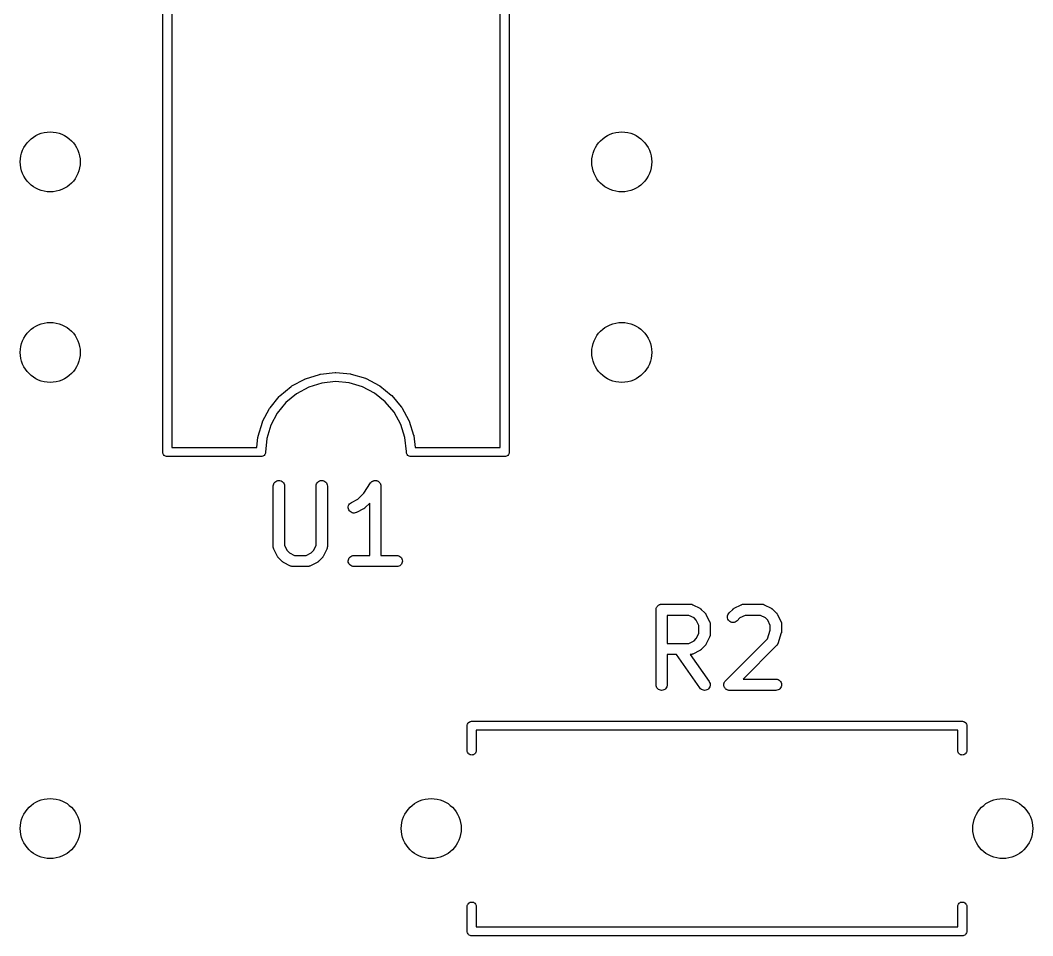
# Model space of a CAD drawing. Extents: x 93.9 to 128.9, y -118.8 to -92.
# Drawn here: x 112.63 to 126.13, y -117 to -104.79 of the extents above; entities that cross this region are included whole.
import ezdxf

# ---------------------------------------------------------------- set-up
doc = ezdxf.new("R2010")
doc.units = 0
doc.layers.add('BLACK', color=7, linetype='CONTINUOUS')

msp = doc.modelspace()

# ---------------------------------------------------------------- linework, layer by layer
at = {"layer": 'BLACK', "linetype": 'CONTINUOUS'}
for p, q in [((114.53, -110.547), (114.53, -100.273)), ((119.15, -100.273), (119.15, -110.547)), ((114.65, -100.33), (114.65, -110.49)), ((119.03, -110.49), (119.03, -100.33)), ((116.252, -109.668), (116.424, -109.575)), ((116.424, -109.575), (116.425, -109.575)), ((116.425, -109.575), (116.43, -109.573)), ((116.43, -109.573), (116.435, -109.571)), ((116.435, -109.571), (116.621, -109.513)), ((116.621, -109.513), (116.622, -109.513)), ((116.622, -109.513), (116.627, -109.512)), ((116.627, -109.512), (116.633, -109.511)), ((116.633, -109.511), (116.827, -109.49)), ((116.833, -109.61), (116.651, -109.629)), ((116.827, -109.49), (116.828, -109.49)), ((116.828, -109.49), (116.833, -109.49)), ((116.833, -109.49), (116.838, -109.49)), ((117.016, -109.627), (116.833, -109.61)), ((116.838, -109.49), (117.033, -109.508)), ((117.033, -109.508), (117.034, -109.508)), ((117.034, -109.508), (117.039, -109.509)), ((117.039, -109.509), (117.044, -109.51)), ((117.044, -109.51), (117.232, -109.565)), ((117.232, -109.565), (117.232, -109.565)), ((117.232, -109.565), (117.237, -109.568)), ((117.237, -109.568), (117.242, -109.57)), ((117.242, -109.57), (117.415, -109.66)), ((116.092, -109.799), (116.243, -109.675)), ((116.243, -109.674), (116.248, -109.671)), ((116.243, -109.675), (116.243, -109.674)), ((116.248, -109.671), (116.252, -109.668)), ((116.476, -109.684), (116.315, -109.771)), ((116.651, -109.629), (116.476, -109.684)), ((117.192, -109.679), (117.016, -109.627)), ((117.355, -109.764), (117.192, -109.679)), ((117.415, -109.66), (117.416, -109.66)), ((117.416, -109.66), (117.421, -109.664)), ((117.421, -109.664), (117.425, -109.666)), ((117.425, -109.666), (117.577, -109.789)), ((115.961, -109.959), (116.084, -109.807)), ((116.173, -109.888), (116.057, -110.03)), ((116.084, -109.807), (116.088, -109.803)), ((116.084, -109.807), (116.084, -109.807)), ((116.088, -109.803), (116.092, -109.799)), ((116.315, -109.771), (116.173, -109.888)), ((117.497, -109.879), (117.355, -109.764)), ((117.615, -110.019), (117.497, -109.879)), ((117.577, -109.789), (117.578, -109.789)), ((117.578, -109.789), (117.582, -109.793)), ((117.582, -109.793), (117.586, -109.797)), ((117.586, -109.797), (117.711, -109.946)), ((115.862, -110.141), (115.954, -109.968)), ((115.954, -109.968), (115.955, -109.968)), ((115.955, -109.968), (115.958, -109.963)), ((115.958, -109.963), (115.961, -109.959)), ((117.704, -110.18), (117.615, -110.019)), ((117.711, -109.946), (117.712, -109.947)), ((117.712, -109.947), (117.715, -109.952)), ((117.715, -109.952), (117.718, -109.956)), ((117.718, -109.956), (117.812, -110.127)), ((115.802, -110.338), (115.858, -110.152)), ((115.858, -110.151), (115.86, -110.146)), ((115.858, -110.152), (115.858, -110.151)), ((115.86, -110.146), (115.862, -110.141)), ((116.057, -110.03), (115.971, -110.192)), ((117.812, -110.127), (117.812, -110.128)), ((117.812, -110.128), (117.814, -110.133)), ((117.814, -110.133), (117.816, -110.138)), ((117.816, -110.138), (117.875, -110.324)), ((115.971, -110.192), (115.918, -110.367)), ((117.759, -110.355), (117.704, -110.18)), ((115.786, -110.49), (115.799, -110.35)), ((115.799, -110.349), (115.801, -110.344)), ((115.799, -110.35), (115.799, -110.349)), ((115.801, -110.344), (115.802, -110.338)), ((115.918, -110.367), (115.9, -110.55)), ((117.78, -110.54), (117.759, -110.355)), ((117.875, -110.324), (117.876, -110.325)), ((117.876, -110.325), (117.877, -110.33)), ((117.877, -110.33), (117.878, -110.335)), ((117.878, -110.335), (117.895, -110.49)), ((114.53, -110.55), (114.53, -110.547)), ((114.531, -110.562), (114.53, -110.55)), ((114.534, -110.573), (114.531, -110.562)), ((114.65, -110.49), (115.786, -110.49)), ((115.899, -110.562), (115.896, -110.573)), ((115.9, -110.55), (115.899, -110.562)), ((115.9, -110.55), (115.9, -110.55)), ((117.78, -110.547), (117.78, -110.54)), ((117.78, -110.55), (117.78, -110.547)), ((117.781, -110.562), (117.78, -110.55)), ((117.784, -110.573), (117.781, -110.562)), ((117.895, -110.49), (119.03, -110.49)), ((119.149, -110.562), (119.146, -110.573)), ((119.15, -110.556), (119.149, -110.562)), ((119.15, -110.547), (119.15, -110.55)), ((119.15, -110.55), (119.15, -110.553)), ((119.15, -110.553), (119.15, -110.553)), ((119.15, -110.553), (119.15, -110.556)), ((114.54, -110.583), (114.534, -110.573)), ((114.547, -110.593), (114.54, -110.583)), ((114.557, -110.6), (114.547, -110.593)), ((114.567, -110.606), (114.557, -110.6)), ((114.578, -110.609), (114.567, -110.606)), ((114.587, -110.61), (114.578, -110.609)), ((114.59, -110.61), (114.587, -110.61)), ((114.587, -110.61), (114.587, -110.61)), ((114.593, -110.61), (114.59, -110.61)), ((115.843, -110.61), (114.593, -110.61)), ((115.852, -110.609), (115.843, -110.61)), ((115.863, -110.606), (115.852, -110.609)), ((115.873, -110.6), (115.863, -110.606)), ((115.883, -110.593), (115.873, -110.6)), ((115.89, -110.583), (115.883, -110.593)), ((115.896, -110.573), (115.89, -110.583)), ((117.79, -110.583), (117.784, -110.573)), ((117.797, -110.593), (117.79, -110.583)), ((117.807, -110.6), (117.797, -110.593)), ((117.817, -110.606), (117.807, -110.6)), ((117.828, -110.609), (117.817, -110.606)), ((117.837, -110.61), (117.828, -110.609)), ((119.087, -110.61), (117.837, -110.61)), ((119.09, -110.61), (119.087, -110.61)), ((119.093, -110.61), (119.09, -110.61)), ((119.102, -110.609), (119.093, -110.61)), ((119.093, -110.61), (119.093, -110.61)), ((119.113, -110.606), (119.102, -110.609)), ((119.123, -110.6), (119.113, -110.606)), ((119.133, -110.593), (119.123, -110.6)), ((119.14, -110.583), (119.133, -110.593)), ((119.146, -110.573), (119.14, -110.583)), ((116.009, -110.973), (116.016, -110.96)), ((116.016, -110.96), (116.026, -110.949)), ((116.026, -110.949), (116.037, -110.94)), ((116.037, -110.94), (116.05, -110.933)), ((116.05, -110.933), (116.064, -110.929)), ((116.064, -110.929), (116.079, -110.927)), ((116.079, -110.927), (116.093, -110.929)), ((116.093, -110.929), (116.107, -110.933)), ((116.107, -110.933), (116.12, -110.94)), ((116.12, -110.94), (116.131, -110.95)), ((116.131, -110.95), (116.141, -110.961)), ((116.141, -110.961), (116.147, -110.974)), ((116.581, -110.973), (116.588, -110.96)), ((116.588, -110.96), (116.597, -110.949)), ((116.597, -110.949), (116.608, -110.94)), ((116.608, -110.94), (116.621, -110.933)), ((116.621, -110.933), (116.635, -110.929)), ((116.635, -110.929), (116.65, -110.927)), ((116.65, -110.927), (116.665, -110.929)), ((116.665, -110.929), (116.679, -110.933)), ((116.679, -110.933), (116.691, -110.94)), ((116.691, -110.94), (116.703, -110.95)), ((116.703, -110.95), (116.712, -110.961)), ((116.712, -110.961), (116.719, -110.974)), ((117.21, -111.097), (117.301, -110.961)), ((117.301, -110.961), (117.302, -110.96)), ((117.302, -110.96), (117.307, -110.954)), ((117.302, -110.96), (117.302, -110.96)), ((117.302, -110.96), (117.302, -110.96)), ((117.302, -110.96), (117.302, -110.96)), ((117.307, -110.954), (117.311, -110.949)), ((117.311, -110.949), (117.317, -110.944)), ((117.311, -110.949), (117.311, -110.949)), ((117.311, -110.949), (117.311, -110.949)), ((117.317, -110.944), (117.323, -110.94)), ((117.323, -110.94), (117.33, -110.936)), ((117.323, -110.94), (117.323, -110.94)), ((117.323, -110.94), (117.323, -110.94)), ((117.33, -110.936), (117.336, -110.933)), ((117.336, -110.933), (117.343, -110.931)), ((117.336, -110.933), (117.336, -110.933)), ((117.336, -110.933), (117.336, -110.933)), ((117.343, -110.931), (117.35, -110.929)), ((117.35, -110.929), (117.357, -110.928)), ((117.35, -110.929), (117.35, -110.929)), ((117.35, -110.929), (117.35, -110.929)), ((117.357, -110.928), (117.364, -110.927)), ((117.364, -110.927), (117.364, -110.927)), ((117.364, -110.927), (117.372, -110.928)), ((117.364, -110.927), (117.364, -110.927)), ((117.372, -110.928), (117.379, -110.929)), ((117.379, -110.929), (117.379, -110.929)), ((117.379, -110.929), (117.379, -110.929)), ((117.379, -110.929), (117.386, -110.931)), ((117.386, -110.931), (117.393, -110.933)), ((117.393, -110.933), (117.393, -110.933)), ((117.393, -110.933), (117.393, -110.933)), ((117.393, -110.933), (117.4, -110.937)), ((117.4, -110.937), (117.406, -110.94)), ((117.406, -110.94), (117.406, -110.94)), ((117.406, -110.94), (117.406, -110.94)), ((117.406, -110.94), (117.411, -110.945)), ((117.411, -110.945), (117.417, -110.95)), ((117.417, -110.95), (117.417, -110.95)), ((117.417, -110.95), (117.417, -110.95)), ((117.417, -110.95), (117.422, -110.956)), ((117.422, -110.956), (117.426, -110.961)), ((117.426, -110.961), (117.426, -110.961)), ((117.426, -110.961), (117.426, -110.961)), ((117.426, -110.961), (117.43, -110.968)), ((117.43, -110.968), (117.433, -110.974)), ((116.003, -111.001), (116.005, -110.987)), ((116.003, -111.002), (116.003, -111.001)), ((116.003, -111.812), (116.003, -111.002)), ((116.005, -110.987), (116.009, -110.973)), ((116.147, -110.974), (116.152, -110.988)), ((116.152, -110.988), (116.153, -111.002)), ((116.153, -111.002), (116.153, -111.794)), ((116.575, -111.001), (116.576, -110.987)), ((116.575, -111.002), (116.575, -111.001)), ((116.575, -111.794), (116.575, -111.002)), ((116.576, -110.987), (116.581, -110.973)), ((116.719, -110.974), (116.723, -110.988)), ((116.723, -110.988), (116.725, -111.002)), ((116.725, -111.002), (116.725, -111.812)), ((117.129, -111.179), (117.21, -111.097)), ((117.433, -110.974), (117.433, -110.974)), ((117.433, -110.974), (117.433, -110.974)), ((117.433, -110.974), (117.435, -110.981)), ((117.435, -110.981), (117.437, -110.988)), ((117.437, -110.988), (117.437, -110.988)), ((117.437, -110.988), (117.437, -110.988)), ((117.437, -110.988), (117.438, -110.995)), ((117.438, -110.995), (117.439, -111.002)), ((117.439, -111.002), (117.439, -111.927)), ((117.013, -111.251), (117.022, -111.239)), ((117.022, -111.239), (117.032, -111.229)), ((117.032, -111.229), (117.045, -111.221)), ((117.045, -111.221), (117.129, -111.179)), ((117.289, -111.231), (117.226, -111.294)), ((117.289, -111.927), (117.289, -111.231)), ((117.003, -111.293), (117.004, -111.278)), ((117.006, -111.307), (117.003, -111.293)), ((117.004, -111.278), (117.007, -111.264)), ((117.011, -111.321), (117.006, -111.307)), ((117.007, -111.264), (117.013, -111.251)), ((117.018, -111.334), (117.011, -111.321)), ((117.028, -111.344), (117.018, -111.334)), ((117.04, -111.353), (117.028, -111.344)), ((117.054, -111.359), (117.04, -111.353)), ((117.068, -111.362), (117.054, -111.359)), ((117.082, -111.363), (117.068, -111.362)), ((117.097, -111.361), (117.082, -111.363)), ((117.111, -111.356), (117.097, -111.361)), ((117.112, -111.355), (117.111, -111.356)), ((117.207, -111.308), (117.112, -111.355)), ((117.21, -111.305), (117.207, -111.308)), ((117.214, -111.303), (117.21, -111.305)), ((117.217, -111.301), (117.214, -111.303)), ((117.219, -111.3), (117.217, -111.301)), ((117.222, -111.297), (117.219, -111.3)), ((117.226, -111.294), (117.222, -111.297)), ((117.226, -111.294), (117.226, -111.294)), ((116.003, -111.814), (116.003, -111.812)), ((116.003, -111.816), (116.003, -111.814)), ((116.004, -111.821), (116.003, -111.816)), ((116.005, -111.826), (116.004, -111.821)), ((116.005, -111.829), (116.005, -111.826)), ((116.006, -111.831), (116.005, -111.829)), ((116.007, -111.836), (116.006, -111.831)), ((116.009, -111.84), (116.007, -111.836)), ((116.01, -111.842), (116.009, -111.84)), ((116.011, -111.845), (116.01, -111.842)), ((116.059, -111.941), (116.011, -111.845)), ((116.011, -111.845), (116.011, -111.845)), ((116.153, -111.794), (116.187, -111.863)), ((116.187, -111.863), (116.218, -111.893)), ((116.218, -111.893), (116.286, -111.927)), ((116.441, -111.927), (116.51, -111.893)), ((116.51, -111.893), (116.54, -111.863)), ((116.54, -111.863), (116.575, -111.794)), ((116.717, -111.845), (116.669, -111.941)), ((116.718, -111.841), (116.717, -111.843)), ((116.717, -111.843), (116.717, -111.845)), ((116.72, -111.837), (116.718, -111.841)), ((116.722, -111.832), (116.72, -111.837)), ((116.723, -111.827), (116.722, -111.83)), ((116.722, -111.83), (116.722, -111.832)), ((116.724, -111.817), (116.723, -111.822)), ((116.723, -111.822), (116.723, -111.827)), ((116.725, -111.813), (116.724, -111.815)), ((116.724, -111.815), (116.724, -111.817)), ((116.725, -111.812), (116.725, -111.813)), ((116.061, -111.944), (116.059, -111.941)), ((116.063, -111.948), (116.061, -111.944)), ((116.065, -111.95), (116.063, -111.948)), ((116.066, -111.953), (116.065, -111.95)), ((116.069, -111.956), (116.066, -111.953)), ((116.072, -111.959), (116.069, -111.956)), ((116.073, -111.96), (116.072, -111.959)), ((116.12, -112.008), (116.073, -111.96)), ((116.124, -112.01), (116.12, -112.008)), ((116.127, -112.013), (116.124, -112.01)), ((116.129, -112.015), (116.127, -112.013)), ((116.132, -112.017), (116.129, -112.015)), ((116.135, -112.019), (116.132, -112.017)), ((116.139, -112.021), (116.135, -112.019)), ((116.14, -112.022), (116.139, -112.021)), ((116.235, -112.069), (116.14, -112.022)), ((116.286, -111.927), (116.441, -111.927)), ((116.588, -112.022), (116.493, -112.069)), ((116.591, -112.02), (116.588, -112.022)), ((116.595, -112.018), (116.591, -112.02)), ((116.598, -112.016), (116.595, -112.018)), ((116.6, -112.014), (116.598, -112.016)), ((116.603, -112.011), (116.6, -112.014)), ((116.607, -112.009), (116.603, -112.011)), ((116.655, -111.96), (116.607, -112.008)), ((116.607, -112.008), (116.607, -112.009)), ((116.658, -111.957), (116.655, -111.96)), ((116.661, -111.954), (116.658, -111.957)), ((116.662, -111.951), (116.661, -111.954)), ((116.664, -111.949), (116.662, -111.951)), ((116.666, -111.945), (116.664, -111.949)), ((116.669, -111.942), (116.666, -111.945)), ((116.669, -111.941), (116.669, -111.942)), ((117.003, -112.002), (117.005, -111.987)), ((117.004, -112.016), (117.003, -112.002)), ((117.009, -112.03), (117.004, -112.016)), ((117.005, -111.987), (117.009, -111.973)), ((117.009, -111.973), (117.016, -111.96)), ((117.015, -112.043), (117.009, -112.03)), ((117.025, -112.055), (117.015, -112.043)), ((117.016, -111.96), (117.025, -111.949)), ((117.025, -111.949), (117.037, -111.94)), ((117.037, -111.94), (117.05, -111.933)), ((117.05, -111.933), (117.064, -111.929)), ((117.064, -111.929), (117.078, -111.927)), ((117.078, -111.927), (117.289, -111.927)), ((117.439, -111.927), (117.65, -111.927)), ((117.65, -111.927), (117.651, -111.927)), ((117.651, -111.927), (117.665, -111.929)), ((117.665, -111.929), (117.679, -111.933)), ((117.679, -111.933), (117.692, -111.94)), ((117.692, -111.94), (117.703, -111.95)), ((117.712, -112.044), (117.702, -112.056)), ((117.703, -111.95), (117.712, -111.961)), ((117.712, -111.961), (117.719, -111.974)), ((117.719, -112.031), (117.712, -112.044)), ((117.719, -111.974), (117.723, -111.988)), ((117.723, -112.017), (117.719, -112.031)), ((117.723, -111.988), (117.725, -112.003)), ((117.725, -112.003), (117.723, -112.017)), ((116.237, -112.07), (116.235, -112.069)), ((116.239, -112.071), (116.237, -112.07)), ((116.244, -112.073), (116.239, -112.071)), ((116.249, -112.075), (116.244, -112.073)), ((116.251, -112.075), (116.249, -112.075)), ((116.253, -112.076), (116.251, -112.075)), ((116.258, -112.076), (116.253, -112.076)), ((116.263, -112.077), (116.258, -112.076)), ((116.265, -112.077), (116.263, -112.077)), ((116.268, -112.077), (116.265, -112.077)), ((116.269, -112.077), (116.268, -112.077)), ((116.459, -112.077), (116.269, -112.077)), ((116.461, -112.077), (116.459, -112.077)), ((116.463, -112.077), (116.461, -112.077)), ((116.469, -112.076), (116.463, -112.077)), ((116.474, -112.076), (116.469, -112.076)), ((116.476, -112.075), (116.474, -112.076)), ((116.478, -112.075), (116.476, -112.075)), ((116.483, -112.073), (116.478, -112.075)), ((116.488, -112.072), (116.483, -112.073)), ((116.49, -112.071), (116.488, -112.072)), ((116.492, -112.07), (116.49, -112.071)), ((116.493, -112.069), (116.492, -112.07)), ((117.036, -112.064), (117.025, -112.055)), ((117.049, -112.071), (117.036, -112.064)), ((117.063, -112.076), (117.049, -112.071)), ((117.077, -112.077), (117.063, -112.076)), ((117.078, -112.077), (117.077, -112.077)), ((117.65, -112.077), (117.078, -112.077)), ((117.664, -112.076), (117.65, -112.077)), ((117.678, -112.072), (117.664, -112.076)), ((117.691, -112.065), (117.678, -112.072)), ((117.702, -112.056), (117.691, -112.065)), ((121.135, -112.594), (121.14, -112.59)), ((121.14, -112.59), (121.141, -112.59)), ((121.141, -112.59), (121.147, -112.586)), ((121.141, -112.59), (121.141, -112.59)), ((121.147, -112.586), (121.153, -112.583)), ((121.153, -112.583), (121.154, -112.583)), ((121.154, -112.583), (121.161, -112.581)), ((121.154, -112.583), (121.154, -112.583)), ((121.161, -112.581), (121.167, -112.579)), ((121.167, -112.579), (121.168, -112.579)), ((121.168, -112.579), (121.175, -112.578)), ((121.168, -112.579), (121.168, -112.579)), ((121.175, -112.578), (121.182, -112.577)), ((121.182, -112.577), (121.563, -112.577)), ((121.563, -112.577), (121.564, -112.577)), ((121.564, -112.577), (121.566, -112.578)), ((121.566, -112.578), (121.568, -112.578)), ((121.568, -112.578), (121.573, -112.578)), ((121.573, -112.578), (121.578, -112.579)), ((121.578, -112.579), (121.581, -112.58)), ((121.581, -112.58), (121.583, -112.58)), ((121.583, -112.58), (121.588, -112.582)), ((121.588, -112.582), (121.592, -112.583)), ((121.592, -112.583), (121.594, -112.585)), ((121.594, -112.585), (121.596, -112.585)), ((121.596, -112.585), (121.692, -112.633)), ((122.148, -112.633), (122.244, -112.585)), ((122.244, -112.585), (122.245, -112.585)), ((122.245, -112.585), (122.247, -112.584)), ((122.247, -112.584), (122.249, -112.583)), ((122.249, -112.583), (122.253, -112.582)), ((122.253, -112.582), (122.258, -112.58)), ((122.258, -112.58), (122.26, -112.579)), ((122.26, -112.579), (122.263, -112.579)), ((122.263, -112.579), (122.268, -112.578)), ((122.268, -112.578), (122.273, -112.578)), ((122.273, -112.578), (122.275, -112.578)), ((122.275, -112.578), (122.277, -112.577)), ((122.277, -112.577), (122.515, -112.577)), ((122.515, -112.577), (122.516, -112.577)), ((122.516, -112.577), (122.518, -112.578)), ((122.518, -112.578), (122.521, -112.578)), ((122.521, -112.578), (122.526, -112.578)), ((122.526, -112.578), (122.531, -112.579)), ((122.531, -112.579), (122.533, -112.58)), ((122.533, -112.58), (122.535, -112.58)), ((122.535, -112.58), (122.54, -112.582)), ((122.54, -112.582), (122.545, -112.583)), ((122.545, -112.583), (122.547, -112.585)), ((122.547, -112.585), (122.549, -112.585)), ((122.549, -112.585), (122.644, -112.633)), ((121.107, -112.651), (121.108, -112.644)), ((121.107, -112.652), (121.107, -112.651)), ((121.107, -113.652), (121.107, -112.652)), ((121.107, -112.652), (121.107, -112.652)), ((121.107, -112.652), (121.107, -112.652)), ((121.107, -112.652), (121.107, -112.652)), ((121.108, -112.644), (121.108, -112.637)), ((121.108, -112.637), (121.109, -112.637)), ((121.109, -112.637), (121.111, -112.63)), ((121.109, -112.637), (121.109, -112.637)), ((121.111, -112.63), (121.113, -112.623)), ((121.113, -112.623), (121.116, -112.617)), ((121.113, -112.623), (121.113, -112.623)), ((121.113, -112.623), (121.113, -112.623)), ((121.116, -112.617), (121.12, -112.61)), ((121.12, -112.61), (121.125, -112.605)), ((121.12, -112.61), (121.12, -112.61)), ((121.12, -112.61), (121.12, -112.61)), ((121.125, -112.605), (121.129, -112.599)), ((121.129, -112.599), (121.135, -112.594)), ((121.129, -112.599), (121.129, -112.599)), ((121.129, -112.599), (121.129, -112.599)), ((121.692, -112.633), (121.693, -112.633)), ((121.693, -112.633), (121.696, -112.636)), ((121.696, -112.636), (121.7, -112.638)), ((121.7, -112.638), (121.702, -112.64)), ((121.702, -112.64), (121.705, -112.641)), ((121.705, -112.641), (121.708, -112.644)), ((121.708, -112.644), (121.711, -112.647)), ((121.711, -112.647), (121.759, -112.695)), ((121.759, -112.695), (121.759, -112.695)), ((121.759, -112.695), (121.762, -112.699)), ((121.762, -112.699), (121.765, -112.702)), ((121.765, -112.702), (121.767, -112.704)), ((121.767, -112.704), (121.769, -112.707)), ((121.769, -112.707), (121.771, -112.711)), ((121.771, -112.711), (121.773, -112.714)), ((121.773, -112.714), (121.82, -112.809)), ((122.061, -112.733), (122.065, -112.719)), ((122.065, -112.719), (122.072, -112.706)), ((122.072, -112.706), (122.081, -112.695)), ((122.081, -112.695), (122.129, -112.647)), ((122.129, -112.647), (122.13, -112.646)), ((122.13, -112.646), (122.133, -112.644)), ((122.133, -112.644), (122.136, -112.641)), ((122.136, -112.641), (122.139, -112.639)), ((122.139, -112.639), (122.141, -112.637)), ((122.141, -112.637), (122.145, -112.635)), ((122.145, -112.635), (122.148, -112.633)), ((122.644, -112.633), (122.645, -112.633)), ((122.645, -112.633), (122.648, -112.636)), ((122.648, -112.636), (122.652, -112.638)), ((122.652, -112.638), (122.655, -112.64)), ((122.655, -112.64), (122.657, -112.641)), ((122.657, -112.641), (122.66, -112.644)), ((122.66, -112.644), (122.664, -112.647)), ((122.664, -112.647), (122.711, -112.695)), ((122.711, -112.695), (122.712, -112.695)), ((122.712, -112.695), (122.714, -112.699)), ((122.714, -112.699), (122.717, -112.702)), ((122.717, -112.702), (122.719, -112.704)), ((122.719, -112.704), (122.721, -112.707)), ((122.721, -112.707), (122.723, -112.711)), ((122.723, -112.711), (122.725, -112.714)), ((122.725, -112.714), (122.773, -112.809)), ((121.257, -112.727), (121.257, -113.101)), ((121.545, -112.727), (121.257, -112.727)), ((121.614, -112.762), (121.545, -112.727)), ((121.644, -112.792), (121.614, -112.762)), ((121.678, -112.861), (121.644, -112.792)), ((121.82, -112.809), (121.821, -112.81)), ((121.821, -112.81), (121.822, -112.812)), ((121.822, -112.812), (121.823, -112.814)), ((121.823, -112.814), (121.824, -112.819)), ((121.824, -112.819), (121.826, -112.824)), ((121.826, -112.824), (121.826, -112.826)), ((121.826, -112.826), (121.827, -112.828)), ((121.827, -112.828), (121.827, -112.833)), ((121.827, -112.833), (121.828, -112.838)), ((121.828, -112.838), (121.828, -112.841)), ((121.828, -112.841), (121.828, -112.843)), ((121.828, -112.843), (121.828, -112.986)), ((122.059, -112.747), (122.061, -112.733)), ((122.061, -112.762), (122.059, -112.747)), ((122.065, -112.776), (122.061, -112.762)), ((122.072, -112.789), (122.065, -112.776)), ((122.081, -112.8), (122.072, -112.789)), ((122.092, -112.81), (122.081, -112.8)), ((122.105, -112.817), (122.092, -112.81)), ((122.119, -112.821), (122.105, -112.817)), ((122.133, -112.823), (122.119, -112.821)), ((122.148, -112.821), (122.133, -112.823)), ((122.162, -112.817), (122.148, -112.821)), ((122.175, -112.811), (122.162, -112.817)), ((122.187, -112.801), (122.175, -112.811)), ((122.226, -112.762), (122.187, -112.801)), ((122.187, -112.801), (122.187, -112.801)), ((122.295, -112.727), (122.226, -112.762)), ((122.498, -112.727), (122.295, -112.727)), ((122.566, -112.762), (122.498, -112.727)), ((122.596, -112.792), (122.566, -112.762)), ((122.631, -112.861), (122.596, -112.792)), ((122.773, -112.809), (122.773, -112.81)), ((122.773, -112.81), (122.774, -112.812)), ((122.774, -112.812), (122.775, -112.814)), ((122.775, -112.814), (122.777, -112.819)), ((122.777, -112.819), (122.778, -112.824)), ((122.778, -112.824), (122.779, -112.826)), ((122.779, -112.826), (122.779, -112.828)), ((122.779, -112.828), (122.78, -112.833)), ((122.78, -112.833), (122.781, -112.838)), ((122.781, -112.838), (122.78, -112.841)), ((122.78, -112.841), (122.781, -112.843)), ((122.781, -112.843), (122.781, -112.938)), ((121.644, -113.037), (121.678, -112.968)), ((121.678, -112.968), (121.678, -112.861)), ((121.828, -112.991), (121.827, -112.996)), ((121.828, -112.986), (121.828, -112.987)), ((121.828, -112.987), (121.828, -112.989)), ((121.828, -112.989), (121.828, -112.991)), ((122.593, -113.04), (122.631, -112.926)), ((122.631, -112.926), (122.631, -112.861)), ((122.777, -112.962), (122.729, -113.105)), ((122.778, -112.958), (122.777, -112.962)), ((122.779, -112.954), (122.778, -112.958)), ((122.78, -112.948), (122.779, -112.951)), ((122.779, -112.951), (122.779, -112.954)), ((122.781, -112.939), (122.78, -112.943)), ((122.78, -112.943), (122.78, -112.948)), ((122.781, -112.938), (122.781, -112.939)), ((121.257, -113.101), (121.545, -113.101)), ((121.545, -113.101), (121.614, -113.067)), ((121.614, -113.067), (121.644, -113.037)), ((121.764, -113.128), (121.761, -113.131)), ((121.766, -113.125), (121.764, -113.128)), ((121.768, -113.123), (121.766, -113.125)), ((121.77, -113.119), (121.768, -113.123)), ((121.772, -113.115), (121.77, -113.119)), ((121.773, -113.114), (121.772, -113.115)), ((121.82, -113.019), (121.773, -113.114)), ((121.821, -113.017), (121.82, -113.019)), ((121.822, -113.015), (121.821, -113.017)), ((121.824, -113.01), (121.822, -113.015)), ((121.826, -113.006), (121.824, -113.01)), ((121.827, -113.001), (121.826, -113.003)), ((121.826, -113.003), (121.826, -113.006)), ((121.827, -112.996), (121.827, -113.001)), ((122.034, -113.599), (122.593, -113.04)), ((122.717, -113.127), (122.714, -113.131)), ((122.72, -113.123), (122.717, -113.127)), ((122.721, -113.121), (122.72, -113.123)), ((122.723, -113.119), (122.721, -113.121)), ((122.725, -113.114), (122.723, -113.119)), ((122.727, -113.11), (122.725, -113.114)), ((122.728, -113.108), (122.727, -113.11)), ((122.729, -113.106), (122.728, -113.108)), ((122.729, -113.105), (122.729, -113.106)), ((121.381, -113.251), (121.257, -113.251)), ((121.257, -113.251), (121.257, -113.652)), ((121.692, -113.695), (121.381, -113.251)), ((121.565, -113.251), (121.564, -113.251)), ((121.564, -113.251), (121.815, -113.609)), ((121.567, -113.251), (121.565, -113.251)), ((121.572, -113.25), (121.567, -113.251)), ((121.577, -113.25), (121.572, -113.25)), ((121.58, -113.249), (121.577, -113.25)), ((121.582, -113.249), (121.58, -113.249)), ((121.587, -113.247), (121.582, -113.249)), ((121.591, -113.246), (121.587, -113.247)), ((121.593, -113.244), (121.591, -113.246)), ((121.595, -113.244), (121.593, -113.244)), ((121.596, -113.243), (121.595, -113.244)), ((121.692, -113.196), (121.596, -113.243)), ((121.695, -113.193), (121.692, -113.196)), ((121.699, -113.191), (121.695, -113.193)), ((121.701, -113.19), (121.699, -113.191)), ((121.704, -113.188), (121.701, -113.19)), ((121.707, -113.185), (121.704, -113.188)), ((121.71, -113.182), (121.707, -113.185)), ((121.711, -113.182), (121.71, -113.182)), ((121.759, -113.134), (121.711, -113.182)), ((121.761, -113.131), (121.759, -113.134)), ((122.711, -113.134), (122.268, -113.577)), ((122.713, -113.132), (122.711, -113.134)), ((122.714, -113.131), (122.713, -113.132)), ((121.108, -113.667), (121.107, -113.652)), ((121.113, -113.681), (121.108, -113.667)), ((121.255, -113.668), (121.251, -113.682)), ((121.257, -113.653), (121.255, -113.668)), ((121.257, -113.652), (121.257, -113.653)), ((121.815, -113.609), (121.815, -113.61)), ((121.815, -113.61), (121.822, -113.623)), ((121.822, -113.623), (121.827, -113.637)), ((121.827, -113.666), (121.823, -113.68)), ((121.827, -113.637), (121.828, -113.652)), ((121.828, -113.652), (121.827, -113.666)), ((122.012, -113.645), (122.013, -113.638)), ((122.012, -113.652), (122.012, -113.645)), ((122.012, -113.659), (122.012, -113.652)), ((122.012, -113.652), (122.012, -113.652)), ((122.012, -113.652), (122.012, -113.652)), ((122.013, -113.666), (122.012, -113.659)), ((122.013, -113.637), (122.015, -113.63)), ((122.013, -113.638), (122.013, -113.637)), ((122.013, -113.637), (122.013, -113.637)), ((122.013, -113.667), (122.013, -113.666)), ((122.015, -113.674), (122.013, -113.667)), ((122.013, -113.667), (122.013, -113.667)), ((122.015, -113.63), (122.017, -113.624)), ((122.017, -113.624), (122.017, -113.623)), ((122.017, -113.623), (122.018, -113.623)), ((122.018, -113.623), (122.021, -113.617)), ((122.021, -113.617), (122.024, -113.611)), ((122.024, -113.61), (122.029, -113.605)), ((122.024, -113.611), (122.024, -113.61)), ((122.024, -113.611), (122.024, -113.611)), ((122.029, -113.605), (122.034, -113.599)), ((122.268, -113.577), (122.706, -113.577)), ((122.706, -113.577), (122.707, -113.577)), ((122.707, -113.577), (122.721, -113.579)), ((122.721, -113.579), (122.735, -113.583)), ((122.735, -113.583), (122.748, -113.59)), ((122.748, -113.59), (122.759, -113.6)), ((122.759, -113.6), (122.768, -113.611)), ((122.768, -113.611), (122.775, -113.624)), ((122.775, -113.624), (122.779, -113.638)), ((122.779, -113.667), (122.775, -113.681)), ((122.779, -113.638), (122.781, -113.653)), ((122.781, -113.653), (122.779, -113.667)), ((121.119, -113.694), (121.113, -113.681)), ((121.129, -113.705), (121.119, -113.694)), ((121.14, -113.715), (121.129, -113.705)), ((121.153, -113.722), (121.14, -113.715)), ((121.167, -113.726), (121.153, -113.722)), ((121.181, -113.727), (121.167, -113.726)), ((121.196, -113.726), (121.181, -113.727)), ((121.21, -113.722), (121.196, -113.726)), ((121.223, -113.715), (121.21, -113.722)), ((121.234, -113.706), (121.223, -113.715)), ((121.244, -113.695), (121.234, -113.706)), ((121.251, -113.682), (121.244, -113.695)), ((121.701, -113.707), (121.692, -113.695)), ((121.713, -113.716), (121.701, -113.707)), ((121.726, -113.722), (121.713, -113.716)), ((121.74, -113.726), (121.726, -113.722)), ((121.755, -113.727), (121.74, -113.726)), ((121.769, -113.726), (121.755, -113.727)), ((121.783, -113.721), (121.769, -113.726)), ((121.796, -113.714), (121.783, -113.721)), ((121.807, -113.705), (121.796, -113.714)), ((121.816, -113.693), (121.807, -113.705)), ((121.823, -113.68), (121.816, -113.693)), ((122.017, -113.68), (122.015, -113.674)), ((122.017, -113.681), (122.017, -113.68)), ((122.021, -113.687), (122.017, -113.681)), ((122.017, -113.681), (122.017, -113.681)), ((122.024, -113.693), (122.021, -113.687)), ((122.024, -113.694), (122.024, -113.693)), ((122.029, -113.699), (122.024, -113.694)), ((122.024, -113.694), (122.024, -113.694)), ((122.033, -113.705), (122.029, -113.699)), ((122.039, -113.71), (122.033, -113.705)), ((122.033, -113.705), (122.033, -113.705)), ((122.033, -113.705), (122.033, -113.705)), ((122.044, -113.714), (122.039, -113.71)), ((122.045, -113.714), (122.044, -113.714)), ((122.044, -113.714), (122.044, -113.714)), ((122.051, -113.718), (122.045, -113.714)), ((122.057, -113.721), (122.051, -113.718)), ((122.064, -113.724), (122.057, -113.721)), ((122.057, -113.721), (122.057, -113.721)), ((122.057, -113.721), (122.057, -113.721)), ((122.071, -113.726), (122.064, -113.724)), ((122.078, -113.727), (122.071, -113.726)), ((122.071, -113.726), (122.071, -113.726)), ((122.071, -113.726), (122.071, -113.726)), ((122.086, -113.727), (122.078, -113.727)), ((122.087, -113.727), (122.086, -113.727)), ((122.086, -113.727), (122.086, -113.727)), ((122.086, -113.727), (122.086, -113.727)), ((122.086, -113.727), (122.086, -113.727)), ((122.706, -113.727), (122.087, -113.727)), ((122.72, -113.726), (122.706, -113.727)), ((122.734, -113.722), (122.72, -113.726)), ((122.747, -113.715), (122.734, -113.722)), ((122.759, -113.706), (122.747, -113.715)), ((122.768, -113.694), (122.759, -113.706)), ((122.775, -113.681), (122.768, -113.694)), ((118.59, -114.2), (118.591, -114.188)), ((118.59, -114.203), (118.59, -114.2)), ((118.59, -114.533), (118.59, -114.203)), ((118.591, -114.188), (118.594, -114.177)), ((118.594, -114.177), (118.6, -114.167)), ((118.6, -114.167), (118.607, -114.157)), ((118.607, -114.157), (118.617, -114.15)), ((118.617, -114.15), (118.627, -114.144)), ((118.627, -114.144), (118.638, -114.141)), ((118.638, -114.141), (118.647, -114.14)), ((118.647, -114.14), (118.647, -114.14)), ((118.647, -114.14), (118.65, -114.14)), ((118.65, -114.14), (118.653, -114.14)), ((118.653, -114.14), (125.187, -114.14)), ((125.187, -114.14), (125.19, -114.14)), ((125.19, -114.14), (125.193, -114.14)), ((125.193, -114.14), (125.193, -114.14)), ((125.193, -114.14), (125.202, -114.141)), ((125.202, -114.141), (125.213, -114.144)), ((125.213, -114.144), (125.223, -114.15)), ((125.223, -114.15), (125.233, -114.157)), ((125.233, -114.157), (125.24, -114.167)), ((125.24, -114.167), (125.246, -114.177)), ((125.246, -114.177), (125.249, -114.188)), ((125.249, -114.188), (125.25, -114.2)), ((125.25, -114.2), (125.25, -114.203)), ((125.25, -114.203), (125.25, -114.533)), ((125.13, -114.26), (118.71, -114.26)), ((118.71, -114.26), (118.71, -114.533)), ((125.13, -114.533), (125.13, -114.26)), ((118.591, -114.542), (118.59, -114.533)), ((118.594, -114.553), (118.591, -114.542)), ((118.6, -114.563), (118.594, -114.553)), ((118.607, -114.573), (118.6, -114.563)), ((118.617, -114.58), (118.607, -114.573)), ((118.627, -114.586), (118.617, -114.58)), ((118.638, -114.589), (118.627, -114.586)), ((118.65, -114.59), (118.638, -114.589)), ((118.662, -114.589), (118.65, -114.59)), ((118.673, -114.586), (118.662, -114.589)), ((118.683, -114.58), (118.673, -114.586)), ((118.693, -114.573), (118.683, -114.58)), ((118.7, -114.563), (118.693, -114.573)), ((118.706, -114.553), (118.7, -114.563)), ((118.709, -114.542), (118.706, -114.553)), ((118.71, -114.533), (118.709, -114.542)), ((125.131, -114.542), (125.13, -114.533)), ((125.134, -114.553), (125.131, -114.542)), ((125.14, -114.563), (125.134, -114.553)), ((125.147, -114.573), (125.14, -114.563)), ((125.157, -114.58), (125.147, -114.573)), ((125.167, -114.586), (125.157, -114.58)), ((125.178, -114.589), (125.167, -114.586)), ((125.19, -114.59), (125.178, -114.589)), ((125.202, -114.589), (125.19, -114.59)), ((125.213, -114.586), (125.202, -114.589)), ((125.223, -114.58), (125.213, -114.586)), ((125.233, -114.573), (125.223, -114.58)), ((125.24, -114.563), (125.233, -114.573)), ((125.246, -114.553), (125.24, -114.563)), ((125.249, -114.542), (125.246, -114.553)), ((125.25, -114.533), (125.249, -114.542)), ((118.59, -116.607), (118.591, -116.598)), ((118.59, -116.937), (118.59, -116.607)), ((118.591, -116.598), (118.594, -116.587)), ((118.594, -116.587), (118.6, -116.577)), ((118.6, -116.577), (118.607, -116.567)), ((118.607, -116.567), (118.617, -116.56)), ((118.617, -116.56), (118.627, -116.554)), ((118.627, -116.554), (118.638, -116.551)), ((118.638, -116.551), (118.65, -116.55)), ((118.65, -116.55), (118.662, -116.551)), ((118.662, -116.551), (118.673, -116.554)), ((118.673, -116.554), (118.683, -116.56)), ((118.683, -116.56), (118.693, -116.567)), ((118.693, -116.567), (118.7, -116.577)), ((118.7, -116.577), (118.706, -116.587)), ((118.706, -116.587), (118.709, -116.598)), ((118.709, -116.598), (118.71, -116.607)), ((118.71, -116.607), (118.71, -116.88)), ((125.13, -116.607), (125.131, -116.598)), ((125.13, -116.88), (125.13, -116.607)), ((125.131, -116.598), (125.134, -116.587)), ((125.134, -116.587), (125.14, -116.577)), ((125.14, -116.577), (125.147, -116.567)), ((125.147, -116.567), (125.157, -116.56)), ((125.157, -116.56), (125.167, -116.554)), ((125.167, -116.554), (125.178, -116.551)), ((125.178, -116.551), (125.19, -116.55)), ((125.19, -116.55), (125.202, -116.551)), ((125.202, -116.551), (125.213, -116.554)), ((125.213, -116.554), (125.223, -116.56)), ((125.223, -116.56), (125.233, -116.567)), ((125.233, -116.567), (125.24, -116.577)), ((125.24, -116.577), (125.246, -116.587)), ((125.246, -116.587), (125.249, -116.598)), ((125.249, -116.598), (125.25, -116.607)), ((125.25, -116.607), (125.25, -116.937)), ((118.71, -116.88), (125.13, -116.88)), ((118.59, -116.94), (118.59, -116.937)), ((118.591, -116.952), (118.59, -116.94)), ((118.594, -116.963), (118.591, -116.952)), ((118.6, -116.973), (118.594, -116.963)), ((118.607, -116.983), (118.6, -116.973)), ((118.617, -116.99), (118.607, -116.983)), ((118.627, -116.996), (118.617, -116.99)), ((118.638, -116.999), (118.627, -116.996)), ((118.647, -117), (118.638, -116.999)), ((118.65, -117), (118.647, -117)), ((118.647, -117), (118.647, -117)), ((118.653, -117), (118.65, -117)), ((125.187, -117), (118.653, -117)), ((125.19, -117), (125.187, -117)), ((125.193, -117), (125.19, -117)), ((125.202, -116.999), (125.193, -117)), ((125.193, -117), (125.193, -117)), ((125.213, -116.996), (125.202, -116.999)), ((125.223, -116.99), (125.213, -116.996)), ((125.233, -116.983), (125.223, -116.99)), ((125.24, -116.973), (125.233, -116.983)), ((125.246, -116.963), (125.24, -116.973)), ((125.249, -116.952), (125.246, -116.963)), ((125.25, -116.94), (125.249, -116.952)), ((125.25, -116.937), (125.25, -116.94))]:
    msp.add_line(p, q, dxfattribs=at)
at = {"layer": 'BLACK'}
for centre in [(113.03, -106.68), (120.65, -106.68), (113.03, -109.22), (120.65, -109.22), (113.03, -115.57), (118.11, -115.57), (125.73, -115.57)]:
    msp.add_circle(centre, 0.4, dxfattribs=at)

doc.saveas('drawing.dxf')
